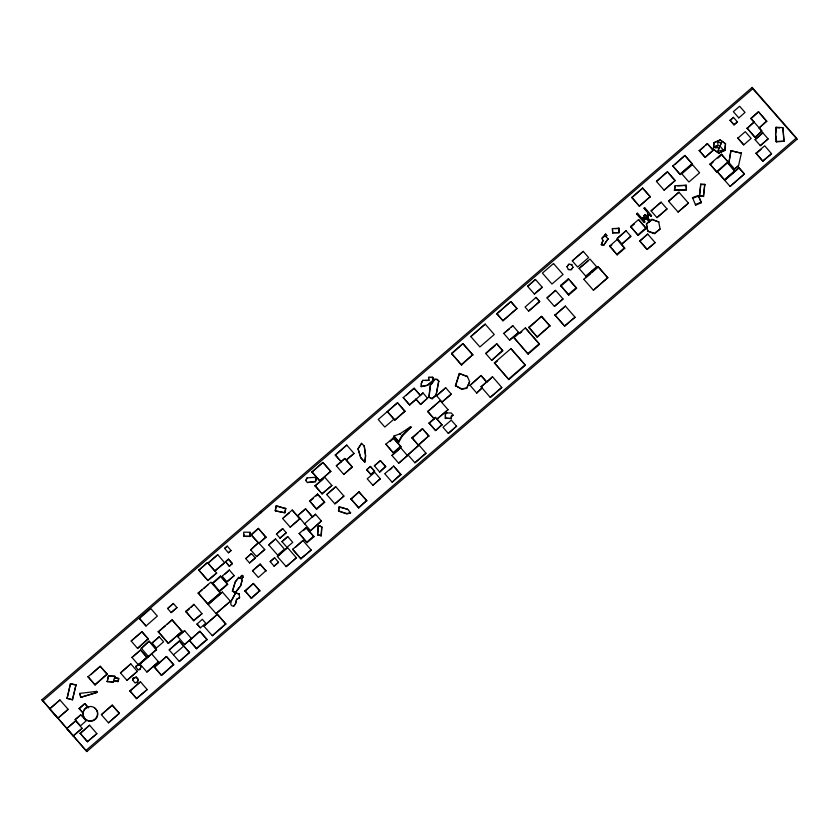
<?xml version="1.0" encoding="UTF-8"?>
<svg xmlns="http://www.w3.org/2000/svg" width="839" height="839" viewBox="0 0 839 839"><rect width="100%" height="100%" fill="white"/><g stroke="black" fill="none" stroke-linecap="round" stroke-linejoin="round"><path stroke-width="1.26" d="M445.352 418.189L445.383 413.648L446.935 412.924L451.361 413.008L453.081 415.169L451.445 416.584L451.424 418.567L445.352 418.189L451.424 418.567M445.561 418.609L445.383 413.648M451.225 418.147L451.235 416.165L453.081 415.169M250.022 536.478L250.032 532.304L243.719 532.136L243.834 536.394L250.022 536.478L250.032 532.304M428.739 380.182L428.519 377.372L432.693 377.277L433.228 380.487L427.554 385.384L421.314 386.643L421.325 383.077L422.793 380.308L428.855 380.403L425.279 380.487M421.314 386.643L421.44 383.297L422.793 380.308M317.593 534.632L318.233 526.21L319.816 525.759L321.893 527.186L321.222 535.848L317.593 534.632L321.222 535.848M317.74 534.936L318.233 526.21M321.075 535.544L321.746 526.892M775.53 133.967L776.138 127.245L782.871 127.643L784.119 141.214L776.348 141.906L775.53 133.967L775.771 134.471M775.876 133.349L776.138 127.245M647.236 217.196L647.698 212.372L644.037 208.187L644.646 207.663L651.536 215.592L650.928 216.116C648.379 210.495 645.936 220.688 650.498 220.982L652.102 219.64L658.888 222.031L651.893 219.22L646.334 223.877L647.76 231.333L654.546 233.724L660.104 229.078L658.678 221.622M647.32 217.364L647.698 212.372M713.297 149.185L714.01 142.609L720.114 139.851L725.504 143.679L724.886 150.454L718.782 153.201L713.297 149.185L718.782 153.201M713.391 149.384L714.01 142.609M724.886 150.454L725.504 143.679M136.075 667.267L136.212 665.998L139.085 664.142L141.078 666.512L140.008 669.532L138.173 669.753L136.18 667.487L136.212 665.998M699.411 195.728L700.775 184.087L704.781 184.339L703.575 196.483L699.411 195.728L703.575 196.483M699.579 196.074L700.775 184.087M703.397 196.127L704.781 184.339M428.865 397.078L430.355 385.206L434.675 379.113L437.203 379.291L438.828 381.294L436.018 395.463L432.179 398.777L428.865 397.078L432.179 398.777M429.033 397.403L430.355 385.206M364.755 462.279L365.5 455.661L364.252 445.887L365.647 455.955L364.755 462.279L360.78 457.737L357.949 448.634L361.588 443.338L364.399 446.191M674.42 190.149L675.154 185.734L686.155 185.23L686.417 189.824L674.42 190.149L686.417 189.824M674.525 190.369L675.154 185.734M730.937 150.905L728.923 162.64L730.853 150.747L741.498 153.233L730.853 150.747M83.271 711.734L83.176 713.821A7.341 7.215 -26.2 0 0 93.811 720.491A7.341 7.215 -26.2 0 0 94.45 707.959M436.018 395.463L438.661 380.969M338.411 510.636L339.25 506.662L347.703 509.315L350.618 512.839L346.927 513.971L338.62 511.066L346.717 513.541L350.618 512.839M338.62 511.066L339.25 506.662M275.202 510.448L276.241 505.686L285.816 508.644L284.914 512.776L275.402 510.867L284.914 512.776M275.402 510.867L276.241 505.686M284.704 512.356L285.606 508.224M113.81 680.534L113.401 682.055L107.235 681.614L108.462 675.773L114.859 676.297L114.597 677.65L118.865 678.73L118.079 681.614L113.747 680.408L118.079 681.614M107.235 681.614L108.462 675.773M67.026 698.321L70.466 683.628L76.013 684.897L72.521 699.778L67.026 698.321L72.521 699.778M67.13 698.551L70.466 683.628M728.85 162.483L734.576 169.079L738.54 165.661L741.414 153.076M235.465 592.806L239.178 594.064L235.465 592.806C234.805 596.361 226.53 605.223 233.62 606.335L235.581 603.692L236.608 599.329L239.576 597.693L236.661 599.434M603.619 245.334L608.034 238.916L603.619 245.334L601.374 244.726L602.874 241.013L602.045 237.94L605.685 234.05L606.828 235.486L606.125 236.745L606.828 235.486M602.874 241.013L602.192 238.245L604.573 236.189L604.741 234.574M72.416 699.558L76.013 684.897M235.235 592.68L240.625 585.632L242.156 580.032L240.73 585.853L235.235 592.68L232.393 591.149L235.172 581.878L238.769 577.347L239.776 578.354L241.726 575.701L242.744 575.491L241.622 575.481L239.671 578.134M233.62 606.335L235.528 603.587L236.608 599.329M113.401 682.055L114.859 676.297M117.859 681.174L118.645 678.29L114.597 677.65M232.497 591.369L235.277 582.098L238.769 577.347M718.037 151.177L719.138 147.496L715.122 147.591L719.18 147.591L718.079 151.261L723.302 149.95M132.656 680.041L133.233 678.132L136.17 677.01L138.246 679.538L137.344 682.516L134.859 682.705L132.656 680.041L133.233 678.132M137.344 682.516L138.078 679.191M467.292 376.239L469.62 381.661L466.662 388.321L461.765 389.296L455.42 385.552L459.29 373.47L467.48 376.617L459.29 373.47M455.608 385.93L459.468 373.848M140.008 669.532L140.962 666.292M601.374 244.726L602.727 240.72M647.781 217.888L649.302 214.27M466.662 388.321L469.62 381.661M315.349 481.785L316.293 478.996L315.349 481.785L307.399 482.53L305.805 480.558L307.095 477.884L314.835 477.328L316.481 479.363M721.372 142.955L719.925 146.154L721.372 142.955L717.67 141.938L718.058 145.587L714.335 146.699L718.058 145.587M235.518 592.911L232.078 599.591M398.892 442.027L398.577 441.377L401.975 435.378L410.711 426.684L411.026 427.334L402.301 436.028L398.892 442.027L393.921 436.06L400.035 433.773L410.711 426.684M571.621 264.463L572.985 267.253L571.317 269.718L568.349 269.529L566.975 266.739L568.653 264.285L571.695 264.621L568.653 264.285M568.171 265.26L566.975 266.739M568.349 269.529L571.233 269.56L572.985 267.253M360.78 457.737L358.096 448.928L361.588 443.338M431.236 384.524L434.833 379.438L437.36 379.616L438.828 381.294M241.317 578.973C246.037 574.547 239.398 579.141 242.156 580.032M41.95 699.757L752.153 87.445L796.41 137.932L797.05 139.243L86.847 751.555L41.95 699.757L86.847 751.555M42.59 701.068L752.793 88.745L752.153 87.445M139.452 618.532L150.821 608.611L157.354 616.067L145.996 625.999L139.41 618.437L145.996 625.999M311.961 471.896L322.942 462.425L330.744 471.329L319.837 480.957L311.961 471.896L319.837 480.957M553.509 263.519L542.403 273.094L551.957 284.022L563.063 274.447L553.541 263.582M312.035 472.053L322.942 462.425M527.574 286.235L535.45 279.439L542.256 287.263L534.391 294.049L527.637 286.351L535.45 279.439M198.801 570.069L207.527 562.539L216.651 573.016L207.925 580.536L198.801 570.069L207.925 580.536M198.874 570.205L207.527 562.539M224.642 548.402L227.264 546.137L231.019 550.52L228.397 552.775L224.642 548.402L227.264 546.137M496.845 313.681L510.878 301.589L516.95 308.511L502.991 320.771L496.845 313.681L502.991 320.771M631.809 197.427L642.664 188.072L650.204 196.662L639.465 206.279L631.809 197.427L639.465 206.279M208.02 563.063L217.731 554.694L224.653 562.707L214.889 571.128L208.145 563.315M470.784 336.523L485.183 324.116L494.276 334.52L479.877 346.937L470.826 336.607L485.183 324.116M496.919 313.838L510.878 301.589M208.02 563.221L217.731 554.694M451.539 353.408L462.95 343.571L472.735 354.74L461.544 365.007L451.539 353.408L461.544 365.007M631.924 197.679L642.664 188.072M451.749 353.838L462.95 343.571M336.324 465.792L341.295 461.911L335.296 454.99L346.759 445.1L354.027 453.459L346.266 460.15L352.338 467.082L343.791 474.444L336.324 465.792L344.86 458.43L352.338 467.082M335.38 455.168L346.759 445.1M387.419 411.697L397.518 402.73L404.985 411.341L394.802 420.119L387.377 411.613M403.255 397.602L414.12 388.237L420.391 395.473L423.003 392.946L409.673 404.996L403.255 397.602L409.673 404.996M397.518 402.73L378.221 419.5L384.807 427.051L393.963 419.164M406.307 395.211L414.12 388.237M672.794 165.912L684.928 155.446L692.154 163.689L680.209 174.554L672.794 165.912L680.209 174.554M674.86 164.706L684.928 155.446M656.413 181.287L667.445 171.775L675.154 180.647L664.11 190.17L656.518 181.518L667.445 171.775M730.129 120.271L733.485 117.376L737.429 121.938L734.073 124.833L730.129 120.271L734.073 124.833M730.203 120.417L733.485 117.376M250.536 549.681L256.545 556.614L264.778 549.514L250.987 534.684L258.307 528.371L266.015 537.317L259.22 543.179L258.685 542.414L250.63 549.87L258.244 543.032M49.532 708.934L59.947 699.957L68.179 709.406L57.776 718.383L49.585 709.039L59.947 699.957M251.165 535.03L257.563 529.514M88.043 676.779L100.24 666.26L107.151 674.136L95.08 684.939L88.043 676.779L95.08 684.939M90.99 674.629L100.24 666.26M167.59 608.464L173.39 603.472L176.956 607.604L171.166 612.596L167.653 608.6L173.39 603.472M699.265 150.59L707.382 143.595L713.192 150.223L705.211 157.48L699.265 150.59L705.211 157.48M421.209 386.422L427.45 385.164L433.123 380.266L432.693 377.277M699.401 150.852L703.9 146.972M705.704 145.409L707.382 143.595M131.178 641.017L141.98 631.704L148.209 638.815L137.554 648.421L131.178 641.017L141.98 631.704M502.918 320.613L516.95 308.511M572.261 260.845L583.252 251.375L588.642 257.583L577.662 267.054L572.324 260.96L583.252 251.375M738.792 117.921L745.022 112.416L739.631 106.259L733.349 111.681L738.74 117.827M214.826 570.824L224.653 562.707M225.492 561.69L228.481 559.12L232.309 563.472L229.477 566.388L225.492 561.69L229.477 566.388M335.296 454.99L341.211 461.733L344.86 458.43M319.753 480.799L330.744 471.329M225.66 562.036L228.481 559.12M639.339 206.027L650.204 196.662M315.055 485.739L324.819 477.318L331.877 485.477L322.124 493.888L315.055 485.739L322.124 493.888M315.16 485.949L322.963 479.216M733.999 124.696L737.429 121.938M409.589 404.818L416.081 399.228M346.171 459.971L354.027 453.459M207.852 580.399L216.651 573.016M536.037 297.436L525.046 307.074L528.612 311.133L539.655 301.61L536.037 297.436L539.655 301.61M394.802 420.119L404.901 411.152M680.01 174.155L692.154 163.689M692.49 164.643L681.813 173.841L688.924 181.99L699.6 172.782L692.532 164.717M282.586 518.376L292.224 510.06L299.859 518.859L290.221 527.165L282.68 518.575M284.61 516.908L289.434 512.755M461.324 364.566L472.735 354.74M675.038 180.427L664.11 190.17M637.304 213.263L636.654 214.06L637.304 213.263L641.153 217.731L646.082 218.423M647.781 212.54L644.121 208.355L644.646 207.663M198.245 593.037L210.872 582.14L220.321 592.995L207.694 603.881L198.245 593.037L207.694 603.881M229.309 566.052L232.309 563.472M198.329 593.194L202.209 589.838M204.15 588.16L208.041 584.814M705.075 157.218L713.192 150.223M754.261 122.473L750.832 118.362L758.519 111.734L766.783 121.361L759.096 127.989L762.011 131.314L754.995 137.365L747.056 128.136L754.072 122.085L747.245 128.524M212.424 583.021L220.479 576.078L227.39 583.965L227.652 584.489L219.598 591.432L212.424 583.021L219.598 591.432M258.611 543.452L265.848 536.97M751.041 118.792L758.519 111.734M94.954 684.666L107.151 674.136M148.209 638.815L137.554 648.421M539.592 301.495L528.612 311.133M212.687 583.545L219.839 577.379M420.58 404.44L427.554 398.137L420.58 404.44L416.018 399.238M222.209 576.173L229.351 570.017L234.175 575.627L227.033 581.784L222.325 576.403M309.57 500.883L317.562 493.993L324.42 501.816L324.683 502.362L316.691 509.252L309.57 500.883L316.691 509.252M503.757 333.44L512.786 325.658L518.586 332.37L509.556 340.162L503.757 333.44L509.273 328.982M579.109 268.459L589.964 259.094L596.707 266.875L585.853 276.241L579.109 268.459L588.087 260.992M57.723 718.278L68.127 709.301M224.999 574.096L229.351 570.017M511.077 327.42L512.786 325.658M158.256 631.736L172.037 619.843L182.094 631.316L168.398 643.398L158.256 631.736L168.398 643.398M158.351 631.935L165.241 625.988M167.213 624.289L171.156 620.891M309.843 501.428L313.387 498.366M316.051 496.069L317.834 494.538L317.562 493.993M560.599 285.438L568.402 278.705L576.257 287.672L576.582 288.322L568.769 295.055L560.599 285.438L568.769 295.055M546.965 297.824L555.565 290.409L563.021 298.978L554.411 306.392L547.038 297.971M149.111 641.132L141.319 648.432L149.111 641.132L156.536 649.785L139.945 664.089L156.337 649.376M547.993 297.153L555.565 290.409M560.913 286.099L568.727 279.366L568.402 278.705M630.571 226.488L638.563 219.598L645.894 227.956L646.166 228.533L638.175 235.423L630.571 226.488L638.175 235.423M245.691 558.512L251.427 553.562L255.255 557.998L249.519 562.938L245.754 558.638L251.427 553.562M352.191 466.788L343.791 474.444M617.168 238.423L626.051 230.767L630.834 236.283L621.951 243.95L617.242 238.57L626.051 230.767M644.992 214.616L643.828 215.854L644.992 214.616L650.414 220.814L649.155 221.863M432.012 398.452L435.861 395.138M630.855 227.065L634.399 224.003M140.616 650.015L131.975 657.461L140.616 650.015L146.982 657.346L139.305 663.964M322.019 493.678L331.877 485.477M185.765 611.4L193.945 604.353L201.979 613.718L193.799 620.776L185.765 611.4L193.799 620.776M609.67 246.026L617.231 239.503L624.457 247.746L624.751 248.344L617.189 254.867L609.67 246.026L617.189 254.867M436.574 395.63L445.719 387.744L451.256 394.131L442.101 402.028L436.658 395.809L445.719 387.744M485.634 353.25L496.688 343.717L502.75 350.796L491.696 360.33L485.833 353.639M185.996 611.872L189.635 608.747M191.449 607.174L193.945 604.353M305.543 508.916L297.793 515.597L305.49 508.801L312.548 516.866L315.527 514.359L312.611 516.981L305.49 508.801M651.033 210.82L661.101 202.136L667.026 208.953L656.958 217.637L651.095 210.946L661.101 202.136M276.471 534.128L282.701 528.612L286.267 532.713L279.985 538.135L276.419 534.024L282.701 528.612M486.746 352.841L495.041 345.699M609.963 246.624L611.862 244.998M152.1 642.926L159.232 636.78L163.595 641.804L156.453 647.96L152.163 643.062L159.232 636.78M737.848 138.162L745.263 131.681L751.157 138.435L743.711 144.853L737.817 138.099L743.711 144.853M326.717 494.496L335.747 486.704L343.917 496.08L334.887 503.861L326.77 494.611L335.747 486.704M717.387 171.859L716.905 172.278L709.951 164.087L721.425 154.198L728.063 161.78L727.696 162.976L734.765 171.03L724.445 179.924L717.387 171.859L727.581 162.756L734.765 171.03M120.449 672.794L130.821 663.859L137.334 671.389L126.962 680.335L120.575 673.046L130.821 663.859M268.7 544.826L275.528 538.932L284.431 549.146L277.604 555.04L268.753 544.941L275.528 538.932M82.788 712.741L79.128 708.473L84.802 703.585L87.927 707.151L87.046 707.476A7.341 7.215 -26.2 0 0 83.418 711.745L82.788 712.741L83.481 712.154M79.233 708.682L84.802 703.585M299.764 518.659L290.221 527.165M385.919 444.209L393.302 437.843L400.633 446.201L400.937 446.83L393.554 453.186L385.919 444.209L393.554 453.186M650.928 216.116L651.536 215.592M710.255 164.696L713.119 162.221M717.901 158.11L721.718 154.806L721.425 154.198M668.557 201.129L678.929 192.194L688.441 203.111L678.069 212.047L668.641 201.308L678.929 192.194M644.782 221.8C643.744 223.929 645.663 219.682 642.538 219.231L646.533 218.948L642.538 219.231M389.915 441.65L393.606 438.461L393.302 437.843M219.336 590.908L227.39 583.965M429.201 423.338L434.256 418.986L427.712 411.446L440.223 400.664L448.057 409.684L437.025 419.196L442.059 424.943L435.535 430.564L429.033 423.003L435.556 417.371L442.059 424.943M427.806 411.624L440.223 400.664M513.992 337.698L525.34 327.913L539.215 343.738L539.498 344.315L528.151 354.1L513.992 337.698L528.151 354.1M316.429 508.707L324.42 501.816M519.949 333.377L521.837 331.751M766.573 120.931L759.096 127.989M583.818 279.209L598.207 266.792L607.782 277.803L593.383 290.21L583.913 279.408M207.621 603.723L220.321 592.995M585.832 277.751L590.625 273.608M592.544 271.962L598.207 266.792M528.822 327.357L541.575 316.366L549.849 325.805L537.285 337.173L528.822 327.357L537.285 337.173M502.551 350.398L491.696 360.33M146.919 657.21L138.341 664.782L131.975 657.461M208.093 604.437L222.429 592.072L230.389 601.248L216.053 613.613L208.198 604.657L222.429 592.072M529.01 327.745L541.575 316.366M75.143 719.642L80.754 714.807L86.092 720.89L80.523 725.829L75.143 719.642L80.796 714.891M281.988 541.669L287.756 536.624L292.759 542.351L286.959 547.343L281.967 541.616L287.756 536.624M568.443 294.405L576.257 287.672M637.892 234.847L645.894 227.956M366.685 469.662L370.408 466.453L374.54 471.161L370.88 474.496L366.685 469.662L370.88 474.496L374.54 471.161M66.721 728.546L75.625 720.869L82.117 728.325L73.213 736.002L66.774 728.651L75.625 720.869M312.486 516.73L304.547 523.819L297.74 515.482M366.748 469.777L370.408 466.453M616.896 254.269L624.457 247.746M193.568 620.304L201.979 613.718M754.995 137.365L761.822 130.915L750.832 118.362M168.303 643.198L182.094 631.316M260.153 564.259L252.529 570.835L260.09 564.133L265.963 570.887L260.09 564.133M374.383 465.834L380.424 460.632L385.604 466.536L379.71 472.053L374.383 465.834L380.424 460.632M494.402 362.868L510.93 348.604L525.12 364.787L525.371 365.311L508.843 379.564L494.402 362.868L508.843 379.564M716.905 172.278L716.6 171.67L728.063 161.78M177.721 636.602L184.622 630.655L191.502 638.573L184.601 644.52L177.805 636.759L184.622 630.655M494.653 363.381L497.569 360.864M481.051 375.515L470.008 385.395L481.051 375.515L486.714 381.976L481.083 386.821L492.545 376.742L501.795 387.461L490.27 397.403L481.02 386.685M755.058 139.578L762.861 132.845L768.125 138.917L760.312 145.65L755.131 139.735L762.861 132.845M299.219 533.447L306.057 527.553L313.65 536.215L313.912 536.761L307.084 542.655L299.219 533.447L307.084 542.655M393.25 452.567L400.633 446.201M303.393 530.626L306.329 528.098L306.057 527.553M639.727 240.971L647.718 234.081L655.123 242.597L647.131 249.487L639.727 240.971L647.131 249.487M639.8 241.129L647.718 234.081M411.959 437.706L422.457 428.656L428.792 435.881L418.472 445.299L411.959 437.706L418.472 445.299M391.897 455.346L400.685 447.774L407.481 455.608L398.693 463.191L392.002 455.546L400.685 447.774M427.712 411.446L434.162 418.808L435.556 417.371M412.138 438.073L417.864 433.134M419.773 431.487L422.457 428.656M555.009 315.034L565.381 306.088L575.051 317.215L564.678 326.161L555.009 315.034L564.678 326.161M197.029 624.048L202.346 619.308L205.744 623.241L200.374 627.866L196.976 623.943L200.322 627.761M555.103 315.233L565.381 306.088M270.168 561.616L274.615 557.767L278.527 562.298L274.07 566.136L270.168 561.616L274.615 557.767M277.321 556.372L287.515 547.584L296.377 557.82L286.193 566.598L277.447 556.635L287.515 547.584M380.382 478.838L374.729 472.336L367.22 478.807L372.873 485.309L380.329 478.733L372.873 485.309M169.163 649.847L179.41 641.006L189.551 652.658L179.305 661.499L169.247 650.036L179.41 641.006M436.93 419.007L448.057 409.684M310.566 530.688L321.421 520.977L310.566 530.688L304.421 523.578M146.898 672.029L158.55 661.793L146.898 672.029L139.872 663.943M73.161 735.897L82.117 728.325M385.604 466.536L379.71 472.053M537.096 336.796L549.849 325.805M154.282 666.995L166.489 656.476L173.61 664.593L161.581 675.479L154.282 666.995L161.581 675.479M252.455 570.698L258.339 577.463L265.9 570.761M155.404 666.554L166.489 656.476M350.922 498.859L359.04 491.864L366.685 500.579L358.746 507.941L350.922 498.859L358.746 507.941M607.688 277.604L593.383 290.21M203.846 625.978L217.395 614.305L225.848 624.059L212.298 635.731L203.982 626.24L217.395 614.305M292.696 549.335L302.942 540.505L311.196 550.027L300.939 558.868L292.696 549.335L300.939 558.868M101.33 714.545L112.258 705.138L119.4 713.412L108.483 722.83L101.467 714.828L112.258 705.138M244.936 590.782L253.42 583.472L259.754 590.698L251.48 598.427L244.936 590.782L251.48 598.427M351.101 499.226L359.04 491.864M481.177 375.767L486.84 382.217L492.545 376.742M295.622 547.206L302.942 540.505M80.166 733.317L89.563 725.221L96.873 733.643L87.476 741.739L80.166 733.317L87.476 741.739M80.261 733.496L89.563 725.221M245.145 591.201L253.42 583.472M129.909 690.864L140.459 681.761L147.182 689.553L136.631 698.656L129.909 690.864L136.631 698.656M130.035 691.126L140.459 681.761M196.567 648.746L189.331 640.346L196.567 648.746L207.118 639.643L199.881 631.243L184.601 644.52M482.131 388.006L476.709 393.03L482.058 387.87M189.499 640.681L199.881 631.243M724.445 179.924L734.649 170.81M724.697 180.196L739.033 167.831L744.434 174.051L730.098 186.415L724.76 180.322L739.033 167.831M756.033 153.243L764.696 145.776L771.555 153.736L762.882 161.203L756.033 153.243L762.882 161.203M384.828 473.647L393.606 466.075L400.937 474.622L392.159 482.205L385.038 474.077M418.294 444.932L428.792 435.881M435.535 430.564L441.891 424.597M756.191 153.558L761.004 149.415M389.915 469.871L391.876 468.193M407.911 454.675L419.018 445.1L426.002 453.196L414.906 462.771L408.048 454.948L419.018 445.1M306.812 542.099L313.65 536.215M647.058 249.33L655.123 242.597M527.867 353.523L539.215 343.738M456.615 426.275L451.277 420.14L442.982 427.292L448.32 433.427L456.563 426.17L448.32 433.427M564.584 325.962L575.051 317.215M161.403 675.112L173.61 664.593M251.27 598.008L259.754 590.698M189.404 652.354L179.305 661.499M744.371 173.925L730.098 186.415M119.264 713.14L108.483 722.83M136.505 698.394L147.182 689.553M358.568 507.574L366.685 500.579M87.392 741.561L96.873 733.643M196.399 648.4L206.95 639.308M508.581 379.05L525.12 364.787M300.802 558.596L311.196 550.027M225.712 623.797L212.298 635.731M762.735 160.889L771.555 153.736M400.727 474.192L392.159 482.205M86.207 750.255L796.41 137.932M647.76 231.333L646.533 224.286L649.04 221.611M647.551 230.914L654.336 233.305L660.104 229.078M405.698 430.879L411.026 427.334M136.327 666.218L138.236 664.981M604.888 234.868L605.685 234.05M445.593 414.067L446.935 412.924M714.104 142.808L720.208 140.05L725.599 143.878M718.687 153.013L724.791 150.254M701.394 202.713L701.11 202.147L695.395 204.559L695.678 205.136L701.394 202.713L698.593 196.064L698.31 195.487L692.469 197.616L695.678 205.136M133.401 678.468L135.362 677.723M697.419 196.494L692.752 198.193L692.469 197.616M87.141 707.686L88.944 707.025M80.701 697.282L97.02 692.416L80.754 697.398L79.852 693.402L96.695 691.357L97.02 692.416M318.38 526.514L319.963 526.063L321.893 527.186M455.42 385.552L461.576 388.918L466.474 387.943M139.903 669.312L138.173 669.753M315.17 481.418L307.399 482.53M776.106 141.413L784.119 141.214M612.428 228.586L619.067 228.365L619.192 232.655L612.69 232.927L612.428 228.586L612.69 232.927M615.165 228.669L619.067 228.365M137.177 682.18L134.859 682.705M677.713 185.849L686.271 185.45M612.543 232.644L619.192 232.655M428.519 377.372L432.809 377.498M243.74 536.194L249.928 536.278M776.379 127.748L779.746 127.948M701.949 184.507L704.959 184.685M107.172 681.478L113.338 681.929M108.525 675.909L114.922 676.433M641.069 217.553L645.999 218.245M70.581 683.858L76.118 685.117M601.227 244.422L603.472 245.04M276.44 506.106L285.816 508.644M721.414 143.039L717.67 141.938M340.665 507.469L347.703 509.315M232.393 591.149L235.13 592.449M238.884 577.578L239.776 578.354M752.793 88.745L797.05 139.243M758.729 112.164L766.783 121.361M747.056 128.136L754.806 136.967M719.883 146.059L723.344 150.045M739.096 167.957L744.434 174.051M721.718 154.806L728.367 162.388M714.335 146.699L715.164 147.685M707.508 143.857L713.318 150.485M717.272 171.638L724.34 179.703M709.951 164.087L716.6 171.67M685.127 155.855L692.353 164.087M667.561 171.995L675.154 180.647M642.789 188.314L650.33 196.913M649.218 214.102L650.844 215.948M645.076 214.794L646.575 216.504M643.754 215.686L649.239 222.031M637.388 213.431L641.153 217.731M642.622 219.399L644.866 221.968M636.57 213.893L644.142 222.597M646.166 228.533L638.563 219.598M624.751 248.344L617.231 239.503M605.978 236.441L608.034 238.916M598.312 266.991L607.782 277.803M570.3 281.159L576.582 288.322M541.763 316.743L550.027 326.182M510.951 301.746L517.023 308.668M539.498 344.315L525.34 327.913M525.371 365.311L510.93 348.604M502.75 350.796L496.688 343.717M463.159 344L472.944 355.17M469.892 385.143L476.709 393.03M423.003 392.946L427.649 398.336M414.204 388.405L420.538 395.63M415.924 399.049L420.475 404.241M429.033 423.003L435.368 430.229M422.636 429.023L428.97 436.249M397.602 402.919L404.985 411.341M387.324 411.519L394.708 419.94M393.921 436.06L398.577 441.377M393.606 438.461L400.937 446.83M400.937 474.622L393.606 466.075M380.57 460.926L385.751 466.841M370.471 466.568L374.603 471.287M360.634 457.433L364.608 461.974M359.218 492.231L366.863 500.946M323.015 462.583L330.818 471.487M317.834 494.538L320.404 497.475M322.113 499.425L324.683 502.362M315.401 514.108L321.547 521.218M299.859 518.859L292.224 510.06M306.329 528.098L313.912 536.761M266.015 537.317L258.307 528.371M250.987 534.684L258.527 543.273M253.619 583.892L259.954 591.107M228.648 559.456L232.466 563.818M227.652 584.489L220.479 576.078M217.521 614.557L225.848 624.059M200.049 631.578L207.118 639.643M182.189 631.505L172.037 619.843M179.504 641.195L189.551 652.658M166.667 656.843L173.788 664.96M142.127 632.008L148.356 639.119M149.311 641.541L156.536 649.785M151.586 653.843L158.613 661.929M141.12 648.023L148.545 656.675M140.679 650.152L146.982 657.346M141.078 666.512L139.085 664.142M137.606 678.803L136.17 677.01M100.376 666.533L107.287 674.42M112.395 705.41L119.4 713.412M84.907 703.795L88.462 707.854M79.128 708.473L82.683 712.531M768.125 138.917L760.312 145.65M738.54 165.661L734.576 169.079M688.441 203.111L678.069 212.047M667.026 208.953L656.958 217.637M630.834 236.283L621.951 243.95M596.707 266.875L585.853 276.241M563.021 298.978L554.411 306.392M542.256 287.263L534.391 294.049M518.586 332.37L509.556 340.162M501.795 387.461L490.27 397.403M451.256 394.131L442.101 402.028M426.002 453.196L414.906 462.771M401.975 435.378L402.301 436.028M400.035 433.773L400.36 434.434M407.481 455.608L398.693 463.191M343.917 496.08L334.887 503.861M307.095 477.884L305.805 480.558M286.267 532.713L279.985 538.135M296.377 557.82L286.193 566.598M260.405 511.412L261.044 512.723M278.527 562.298L274.07 566.136M264.778 549.514L256.545 556.614M255.255 557.998L249.519 562.938M231.019 550.52L228.397 552.775M234.175 575.627L227.033 581.784M230.389 601.248L216.053 613.613M176.956 607.604L171.166 612.596M183.825 646.04L173.516 654.766M137.334 671.389L126.962 680.335M96.695 691.357L96.957 692.301M79.852 693.402L80.754 697.398M698.31 195.487L701.11 202.147M242.744 575.491L243.058 577.211M239.125 593.96L239.629 597.798M428.624 377.592L428.855 380.403M782.871 127.643L783.878 140.721M775.865 135.708L776.348 141.906M686.155 185.23L686.312 189.604M618.93 228.072L619.056 232.372M243.824 534.37L243.834 536.394M83.313 711.535L82.967 713.402A7.341 7.215 -26.2 0 0 90.539 720.9A7.341 7.215 -26.2 0 0 97.534 712.678A7.341 7.215 -26.2 0 0 88.735 706.616L86.941 707.267A7.341 7.215 -26.2 0 0 83.313 711.535"/></g></svg>
